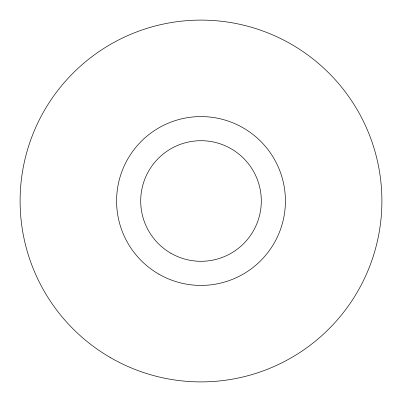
<?xml version="1.0" encoding="UTF-8"?>
<svg xmlns="http://www.w3.org/2000/svg" width="402" height="402" viewBox="0 0 402 402"><rect width="100%" height="100%" fill="white"/><g stroke="black" fill="none" stroke-linecap="round" stroke-linejoin="round"><path stroke-width="0.6" d="M110.55 357.664A180.9 180.9 0 0 0 381.9 201A180.9 180.9 0 0 0 110.55 44.336A180.9 180.9 0 0 0 110.55 357.664M158.79 274.109A84.42 84.42 0 0 0 285.42 201A84.42 84.42 0 0 0 158.79 127.891A84.42 84.42 0 0 0 158.79 274.109M170.85 253.22A60.3 60.3 0 0 0 261.3 201A60.3 60.3 0 0 0 170.85 148.78A60.3 60.3 0 0 0 170.85 253.22"/></g></svg>
